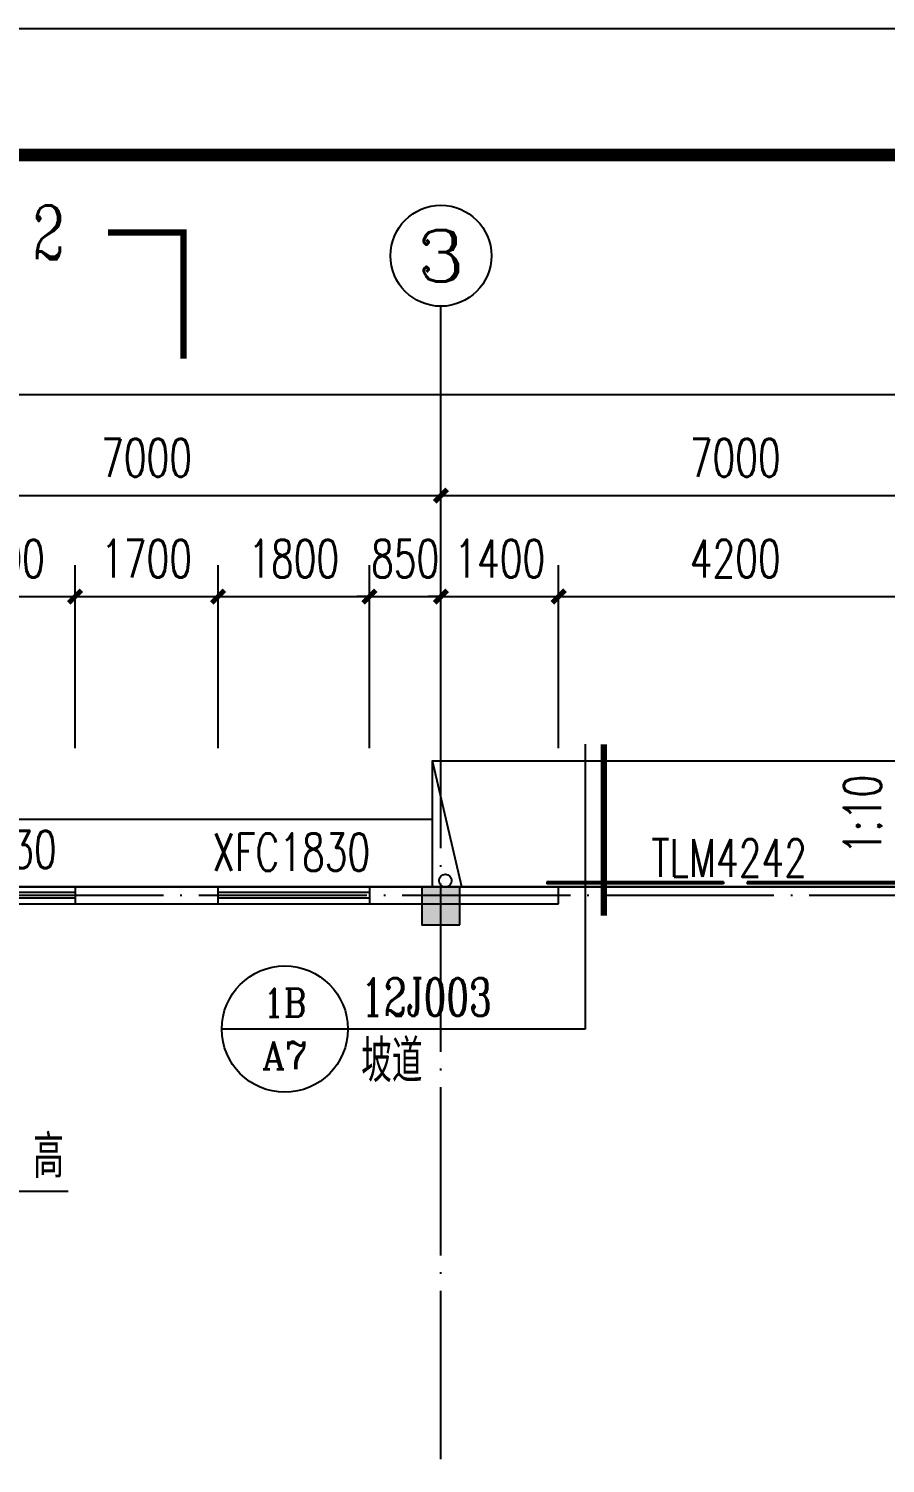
# Model space of a CAD drawing. Extents: x -4747 to 1060961, y -766984 to 396631.
# Drawn here: x 487643 to 497830, y 28587 to 45636 of the extents above; entities that cross this region are included whole.
import ezdxf
from ezdxf.enums import TextEntityAlignment as Align

# ---------------------------------------------------------------- set-up
doc = ezdxf.new("R2010")
doc.units = 0
doc.header["$LTSCALE"] = 1000
doc.header["$MEASUREMENT"] = 0
doc.linetypes.add('DOTE', pattern=[2.42, 2, -0.2, 0.02, -0.2])
doc.layers.get('0').update_dxf_attribs({"linetype": 'CONTINUOUS'})
doc.layers.get('DEFPOINTS').update_dxf_attribs({"linetype": 'CONTINUOUS'})
for name, color, linetype in [('AXIS', 3, 'CONTINUOUS'), ('AXIS_TEXT', 7, 'CONTINUOUS'), ('DIM_IDEN', 3, 'CONTINUOUS'), ('DIM_LEAD', 3, 'CONTINUOUS'), ('DIM_SYMB', 3, 'CONTINUOUS'), ('DOTE', 1, 'DOTE'), ('PUB_DIM', 3, 'CONTINUOUS'), ('PUB_TEXT', 7, 'CONTINUOUS'), ('PUB_TITLE', 4, 'CONTINUOUS'), ('WALL', 6, 'CONTINUOUS'), ('WINDOW', 4, 'CONTINUOUS'), ('WINDOW_TEXT', 7, 'CONTINUOUS'), ('剖面填充', 147, 'CONTINUOUS'), ('散水', 2, 'CONTINUOUS'), ('柱', 2, 'CONTINUOUS'), ('柱涂实', 54, 'CONTINUOUS'), ('立面轮廓线', 3, 'CONTINUOUS'), ('雨水管', 2, 'CONTINUOUS'), ('面积计算', 7, 'CONTINUOUS')]:
    doc.layers.add(name, color=color, linetype=linetype)
doc.styles.add('_TCH_AXIS', font='COMPLEX', dxfattribs={"bigfont": 'GBCBIG'})
doc.styles.add('_TCH_DIM', font='SIMPLEX', dxfattribs={"bigfont": 'GBCBIG'})
doc.styles.add('_TCH_LABEL', font='COMPLEX', dxfattribs={"bigfont": 'GBCBIG'})
doc.styles.add('_TCH_WINDOW', font='SIMPLEX', dxfattribs={"height": 3.5, "bigfont": 'GBCBIG'})
doc.styles.add('COMPLEX', font='complex_.ttf')
doc.styles.add('DIM_FONT', font='SIMPLEX', dxfattribs={"width": 0.7, "bigfont": 'GBCBIG'})
doc.dimstyles.new('DIMN150', dxfattribs={"dimscale": 1.5, "dimtxt": 300, "dimasz": 100, "dimexe": 250, "dimexo": 300, "dimgap": 150, "dimtad": 1, "dimdec": 0, "dimzin": 0, "dimtxsty": 'DIM_FONT', "dimblk": 'ARCHTICK', "dimcen": 0.09, "dimclrt": 7, "dimazin": 3, "dimtfac": 1, "dimtdec": 0, "dimtix": 1, "dimtmove": 0, "dimatfit": 3, "dimtolj": 1, "dimtzin": 0})

# ---------------------------------------------------------------- blocks, each defined once
blk = doc.blocks.new('A$C22EA1380')
at = {"layer": '柱涂实'}
blk.add_hatch(color=256, dxfattribs=at).paths.add_polyline_path([(14325, 41750), (14325, 42200), (13875, 42200), (13875, 41750)])
at = {"layer": '柱'}
blk.add_lwpolyline([(14325, 41750), (14325, 42200), (13875, 42200), (13875, 41750)], close=True, dxfattribs=at)
at = {"layer": '柱涂实', "linetype": 'CONTINUOUS'}
blk.add_lwpolyline([(14325, 41750), (14325, 42200), (13875, 42200), (13875, 41750)], close=True, dxfattribs=at)
blk = doc.blocks.new('_ARCHTICK')
at = {"color": 0, "linetype": 'BYBLOCK', "const_width": 0.4}
blk.add_lwpolyline([(-0.5, -0.5), (0.5, 0.5)], dxfattribs=at)
blk = doc.blocks.new('*D1369')
at = {"layer": 'DEFPOINTS', "color": 0}
for p in [(488195, 38887), (486395, 36637), (488195, 36637)]:
    blk.add_point(p, dxfattribs=at)
at = {"layer": 'PUB_DIM', "color": 0}
for p, q in [((486395, 37087), (486395, 39262)), ((488195, 37087), (488195, 39262)), ((486395, 38887), (488195, 38887))]:
    blk.add_line(p, q, dxfattribs=at)
at = {"layer": 'PUB_DIM', "color": 0, "xscale": 150, "yscale": 150, "zscale": 150, "rotation": 180}
blk.add_blockref('_ARCHTICK', (486395, 38887), dxfattribs=at)
at = {"layer": 'PUB_DIM', "color": 0, "xscale": 150, "yscale": 150, "zscale": 150}
blk.add_blockref('_ARCHTICK', (488195, 38887), dxfattribs=at)
at = {"layer": 'PUB_DIM', "color": 7, "insert": (487295, 39337), "char_height": 450, "attachment_point": 5, "style": 'DIM_FONT'}
blk.add_mtext('\\A1;1800', dxfattribs=at)
blk = doc.blocks.new('*D1370')
at = {"layer": 'DEFPOINTS', "color": 0}
for p in [(489895, 38887), (488195, 36637), (489895, 36637)]:
    blk.add_point(p, dxfattribs=at)
at = {"layer": 'PUB_DIM', "color": 0}
for p, q in [((488195, 37087), (488195, 39262)), ((489895, 37087), (489895, 39262)), ((488195, 38887), (489895, 38887))]:
    blk.add_line(p, q, dxfattribs=at)
at = {"layer": 'PUB_DIM', "color": 0, "xscale": 150, "yscale": 150, "zscale": 150, "rotation": 180}
blk.add_blockref('_ARCHTICK', (488195, 38887), dxfattribs=at)
at = {"layer": 'PUB_DIM', "color": 0, "xscale": 150, "yscale": 150, "zscale": 150}
blk.add_blockref('_ARCHTICK', (489895, 38887), dxfattribs=at)
at = {"layer": 'PUB_DIM', "color": 7, "insert": (489045, 39337), "char_height": 450, "attachment_point": 5, "style": 'DIM_FONT'}
blk.add_mtext('\\A1;1700', dxfattribs=at)
blk = doc.blocks.new('*D1371')
at = {"layer": 'DEFPOINTS', "color": 0}
for p in [(491695, 38887), (489895, 36637), (491695, 36637)]:
    blk.add_point(p, dxfattribs=at)
at = {"layer": 'PUB_DIM', "color": 0}
for p, q in [((489895, 37087), (489895, 39262)), ((491695, 37087), (491695, 39262)), ((489895, 38887), (491695, 38887))]:
    blk.add_line(p, q, dxfattribs=at)
at = {"layer": 'PUB_DIM', "color": 0, "xscale": 150, "yscale": 150, "zscale": 150, "rotation": 180}
blk.add_blockref('_ARCHTICK', (489895, 38887), dxfattribs=at)
at = {"layer": 'PUB_DIM', "color": 0, "xscale": 150, "yscale": 150, "zscale": 150}
blk.add_blockref('_ARCHTICK', (491695, 38887), dxfattribs=at)
at = {"layer": 'PUB_DIM', "color": 7, "insert": (490795, 39337), "char_height": 450, "attachment_point": 5, "style": 'DIM_FONT'}
blk.add_mtext('\\A1;1800', dxfattribs=at)
blk = doc.blocks.new('*D1372')
at = {"layer": 'DEFPOINTS', "color": 0}
for p in [(492545, 38887), (491695, 36637), (492545, 36637)]:
    blk.add_point(p, dxfattribs=at)
at = {"layer": 'PUB_DIM', "color": 0}
for p, q in [((491695, 37087), (491695, 39262)), ((492545, 37087), (492545, 39262)), ((491695, 38887), (491545, 38887)), ((491695, 38887), (492545, 38887)), ((492545, 38887), (492695, 38887))]:
    blk.add_line(p, q, dxfattribs=at)
at = {"layer": 'PUB_DIM', "color": 0, "xscale": 150, "yscale": 150, "zscale": 150}
blk.add_blockref('_ARCHTICK', (491695, 38887), dxfattribs=at)
at = {"layer": 'PUB_DIM', "color": 0, "xscale": 150, "yscale": 150, "zscale": 150, "rotation": 180}
blk.add_blockref('_ARCHTICK', (492545, 38887), dxfattribs=at)
at = {"layer": 'PUB_DIM', "color": 7, "insert": (492120, 39337), "char_height": 450, "attachment_point": 5, "style": 'DIM_FONT'}
blk.add_mtext('\\A1;850', dxfattribs=at)
blk = doc.blocks.new('*D1373')
at = {"layer": 'DEFPOINTS', "color": 0}
for p in [(493945, 38887), (492545, 36637), (493945, 36637)]:
    blk.add_point(p, dxfattribs=at)
at = {"layer": 'PUB_DIM', "color": 0}
for p, q in [((492545, 37087), (492545, 39262)), ((493945, 37087), (493945, 39262)), ((492545, 38887), (492395, 38887)), ((492545, 38887), (493945, 38887)), ((493945, 38887), (494095, 38887))]:
    blk.add_line(p, q, dxfattribs=at)
at = {"layer": 'PUB_DIM', "color": 0, "xscale": 150, "yscale": 150, "zscale": 150}
blk.add_blockref('_ARCHTICK', (492545, 38887), dxfattribs=at)
at = {"layer": 'PUB_DIM', "color": 0, "xscale": 150, "yscale": 150, "zscale": 150, "rotation": 180}
blk.add_blockref('_ARCHTICK', (493945, 38887), dxfattribs=at)
at = {"layer": 'PUB_DIM', "color": 7, "insert": (493245, 39337), "char_height": 450, "attachment_point": 5, "style": 'DIM_FONT'}
blk.add_mtext('\\A1;1400', dxfattribs=at)
blk = doc.blocks.new('*D1374')
at = {"layer": 'DEFPOINTS', "color": 0}
for p in [(498145, 38887), (493945, 36637), (498145, 36637)]:
    blk.add_point(p, dxfattribs=at)
at = {"layer": 'PUB_DIM', "color": 0}
for p, q in [((493945, 37087), (493945, 39262)), ((498145, 37087), (498145, 39262)), ((493945, 38887), (498145, 38887))]:
    blk.add_line(p, q, dxfattribs=at)
at = {"layer": 'PUB_DIM', "color": 0, "xscale": 150, "yscale": 150, "zscale": 150, "rotation": 180}
blk.add_blockref('_ARCHTICK', (493945, 38887), dxfattribs=at)
at = {"layer": 'PUB_DIM', "color": 0, "xscale": 150, "yscale": 150, "zscale": 150}
blk.add_blockref('_ARCHTICK', (498145, 38887), dxfattribs=at)
at = {"layer": 'PUB_DIM', "color": 7, "insert": (496045, 39337), "char_height": 450, "attachment_point": 5, "style": 'DIM_FONT'}
blk.add_mtext('\\A1;4200', dxfattribs=at)
blk = doc.blocks.new('*D1587')
at = {"layer": 'AXIS', "color": 0}
for p, q in [((485545, 36787), (485545, 40462)), ((492545, 36787), (492545, 40462)), ((485545, 40087), (492545, 40087))]:
    blk.add_line(p, q, dxfattribs=at)
at = {"layer": 'DEFPOINTS', "color": 0}
for p in [(492545, 40087), (485545, 36337), (492545, 36337)]:
    blk.add_point(p, dxfattribs=at)
at = {"layer": 'AXIS', "color": 0, "xscale": 150, "yscale": 150, "zscale": 150, "rotation": 180}
blk.add_blockref('_ARCHTICK', (485545, 40087), dxfattribs=at)
at = {"layer": 'AXIS', "color": 0, "xscale": 150, "yscale": 150, "zscale": 150}
blk.add_blockref('_ARCHTICK', (492545, 40087), dxfattribs=at)
at = {"layer": 'AXIS', "color": 7, "insert": (489045, 40537), "char_height": 450, "attachment_point": 5, "style": 'DIM_FONT'}
blk.add_mtext('\\A1;7000', dxfattribs=at)
blk = doc.blocks.new('*D1588')
at = {"layer": 'AXIS', "color": 0}
for p, q in [((492545, 36787), (492545, 40462)), ((499545, 36787), (499545, 40462)), ((492545, 40087), (499545, 40087))]:
    blk.add_line(p, q, dxfattribs=at)
at = {"layer": 'DEFPOINTS', "color": 0}
for p in [(499545, 40087), (492545, 36337), (499545, 36337)]:
    blk.add_point(p, dxfattribs=at)
at = {"layer": 'AXIS', "color": 0, "xscale": 150, "yscale": 150, "zscale": 150, "rotation": 180}
blk.add_blockref('_ARCHTICK', (492545, 40087), dxfattribs=at)
at = {"layer": 'AXIS', "color": 0, "xscale": 150, "yscale": 150, "zscale": 150}
blk.add_blockref('_ARCHTICK', (499545, 40087), dxfattribs=at)
at = {"layer": 'AXIS', "color": 7, "insert": (496045, 40537), "char_height": 450, "attachment_point": 5, "style": 'DIM_FONT'}
blk.add_mtext('\\A1;7000', dxfattribs=at)
blk = doc.blocks.new('*D1602')
at = {"layer": 'AXIS', "color": 0}
for p, q in [((478444.914308, 37087), (478444.914308, 41662)), ((578944.914308, 37087), (578944.914308, 41662)), ((478444.914308, 41287), (578944.914308, 41287))]:
    blk.add_line(p, q, dxfattribs=at)
at = {"layer": 'DEFPOINTS', "color": 0}
for p in [(578944.914308, 41287), (478444.914308, 36637), (578944.914308, 36637)]:
    blk.add_point(p, dxfattribs=at)
at = {"layer": 'AXIS', "color": 0, "xscale": 150, "yscale": 150, "zscale": 150, "rotation": 180}
blk.add_blockref('_ARCHTICK', (478444.914308, 41287), dxfattribs=at)
at = {"layer": 'AXIS', "color": 0, "xscale": 150, "yscale": 150, "zscale": 150}
blk.add_blockref('_ARCHTICK', (578944.914308, 41287), dxfattribs=at)
at = {"layer": 'AXIS', "color": 7, "insert": (528694.914308, 41737), "char_height": 450, "attachment_point": 5, "style": 'DIM_FONT'}
blk.add_mtext('\\A1;100500', dxfattribs=at)
blk = doc.blocks.new('$WINLIB2D$00000001')
at = {"color": 0}
for points in [[(-0.5, 0.5), (-0.5, -0.5)], [(-0.5, 0.5), (0.5, 0.5)], [(0.5, -0.5), (0.5, 0.5)], [(0.5, 0.1667), (-0.5, 0.1667)], [(0.5, -0.1667), (-0.5, -0.1667)], [(-0.5, -0.5), (0.5, -0.5)]]:
    blk.add_lwpolyline(points, dxfattribs=at)
blk = doc.blocks.new('_AXISO')
blk.add_circle((0, 0), 0.5)
at = {"layer": 'AXIS_TEXT', "style": 'COMPLEX', "width": 1.041667}
blk.add_attdef('A', text='', height=0.56, dxfattribs=at).set_placement((-0.25, -0.28), (0.25, -0.28), align=Align.FIT)
blk = doc.blocks.new('$DORLIB2D$00000127')
at = {"color": 0, "linetype": 'CONTINUOUS'}
for p, q in [((-0.0333, 0.7949, -93.75), (-0.5333, 0.7949, -93.75)), ((-0.5333, 0.7949, -93.75), (-0.5333, 0.6904, -93.75)), ((-0.0333, 0.7949, -93.75), (-0.0333, 0.6904, -93.75)), ((0.0333, 0.7949, -93.75), (0.0333, 0.6904, -93.75)), ((0.5333, 0.7949, -93.75), (0.0333, 0.7949, -93.75)), ((0.5333, 0.7949, -93.75), (0.5333, 0.6904, -93.75)), ((-0.0333, 0.6904, -93.75), (-0.5333, 0.6904, -93.75)), ((0.5333, 0.6904, -93.75), (0.0333, 0.6904, -93.75)), ((0.5, 0.5, -93.75), (-0.5, 0.5, -93.75))]:
    blk.add_line(p, q, dxfattribs=at)

msp = doc.modelspace()

# ---------------------------------------------------------------- linework, layer by layer
at = {"layer": 'AXIS'}
msp.add_line((492544.9, 36337), (492544.9, 42337), dxfattribs=at)
at = {"layer": 'DIM_IDEN'}
for p, q in [((494258.6, 37131.4), (494258.6, 33747.1)), ((491439.2, 33747.1), (489939.2, 33747.1)), ((494258.6, 33747.1), (491439.2, 33747.1))]:
    msp.add_line(p, q, dxfattribs=at)
at = {"layer": 'DIM_IDEN', "const_width": 75}
msp.add_lwpolyline([(494483.6, 37131.4), (494483.6, 35094.9)], dxfattribs=at)
at = {"layer": 'DIM_IDEN'}
msp.add_circle((490689.2, 33747.1), 750, dxfattribs=at)
at = {"layer": 'DIM_LEAD'}
msp.add_line((486636.8, 31821.1), (488111.3, 31821.1), dxfattribs=at)
at = {"layer": 'DIM_SYMB', "const_width": 75}
msp.add_lwpolyline([(488585.6, 43214.2), (489485.6, 43214.2), (489485.6, 41714.2)], dxfattribs=at)
at = {"layer": 'DOTE'}
for p, q in [((492544.9, -7663), (492544.9, 36337)), ((475144.9, 35337), (579844.9, 35337))]:
    msp.add_line(p, q, dxfattribs=at)
at = {"layer": 'PUB_TITLE'}
msp.add_lwpolyline([(421920.8, -80514.3), (600270.8, -80514.3), (600270.8, 45635.7), (421920.8, 45635.7)], close=True, dxfattribs=at)
at = {"layer": 'PUB_TITLE', "const_width": 150}
msp.add_lwpolyline([(425670.8, -79014.3), (598770.8, -79014.3), (598770.8, 44135.7), (425670.8, 44135.7)], close=True, dxfattribs=at)
at = {"layer": 'WALL'}
for p, q in [((489894.9, 35437), (488194.9, 35437)), ((488194.9, 35437), (488194.9, 35237)), ((489894.9, 35237), (489894.9, 35437)), ((493944.9, 35437), (491694.9, 35437)), ((491694.9, 35437), (491694.9, 35237)), ((493944.9, 35237), (493944.9, 35437)), ((488194.9, 35237), (489894.9, 35237)), ((491694.9, 35237), (493944.9, 35237))]:
    msp.add_line(p, q, dxfattribs=at)
at = {"layer": '剖面填充'}
msp.add_lwpolyline([(576944.9, -6763), (478444.9, -6763), (478444.9, 35437), (576944.9, 35437)], close=True, dxfattribs=at)
at = {"layer": '散水'}
for points in [[(492444.9, 35437), (492444.9, 36937), (499644.9, 36937), (499644.9, 35437)], [(492794.9, 35437), (492444.9, 36937)], [(492444.9, 36237), (477644.9, 36237), (477644.9, 28237)]]:
    msp.add_lwpolyline(points, dxfattribs=at)
at = {"layer": '立面轮廓线'}
msp.add_lwpolyline([(478444.9, -6763), (576944.9, -6763), (576944.9, 35437), (478444.9, 35437), (478444.9, -6763)], dxfattribs=at)
at = {"layer": '雨水管'}
msp.add_circle((492597.6, 35512), 75, dxfattribs=at)

# ---------------------------------------------------------------- block references
at = {"layer": 'AXIS'}
ref = msp.add_blockref('_AXISO', (492544.9, 42937), dxfattribs=dict(at, xscale=1200, yscale=1200, zscale=1200))
ref.add_attrib('A', '3', dxfattribs={"layer": 'AXIS_TEXT', "height": 612, "style": '_TCH_AXIS', "width": 1.410273}).set_placement((492257.2, 42631), (492832.6, 42631), align=Align.FIT)
at = {"layer": 'WINDOW'}
ref = msp.add_blockref('$WINLIB2D$00000001', (487294.9, 35337), dxfattribs=dict(at, xscale=1800, yscale=-200, zscale=1800))
ref.add_attrib('A', 'C1830', (486612.4, 35658.7), dxfattribs={"layer": 'WINDOW_TEXT', "height": 446.25, "style": '_TCH_WINDOW', "width": 0.705882})
ref = msp.add_blockref('$WINLIB2D$00000001', (490794.9, 35337), dxfattribs=dict(at, xscale=1800, yscale=-200, zscale=1800))
ref.add_attrib('A', 'XFC1830', (489827.4, 35626.4), dxfattribs={"layer": 'WINDOW_TEXT', "height": 446.25, "style": '_TCH_WINDOW', "width": 0.705882})
ref = msp.add_blockref('$DORLIB2D$00000127', (496044.9, 35337), dxfattribs=dict(at, xscale=4200, yscale=200, zscale=4200))
ref.add_attrib('A', 'TLM4242', (495047.4, 35557), dxfattribs={"layer": 'WINDOW_TEXT', "height": 446.25, "style": '_TCH_WINDOW', "width": 0.705882})
at = {"layer": '面积计算'}
msp.add_blockref('A$C22EA1380', (478444.9, -6763), dxfattribs=at)

# ---------------------------------------------------------------- texts
at = {"layer": 'PUB_TEXT', "style": '_TCH_LABEL', "width": 0.705882}
for s, height, p in [('2', 637.5, (487685.6, 42895.5)), ('12J003', 446.25, (491596.7, 33904.6))]:
    msp.add_text(s, height=height, dxfattribs=at).set_placement(p)
at = {"layer": 'PUB_TEXT', "style": '_TCH_DIM', "width": 0.705882}
msp.add_text('1:10', height=446.25, rotation=90, dxfattribs=at).set_placement((497780.8, 35824.9))
at = {"layer": 'PUB_TEXT', "style": '_TCH_LABEL'}
for s, height, p, p2 in [('1B', 336.3, (490433, 33894.5), (490945.4, 33894.5)), ('A7', 326.08, (490417.5, 33271.8), (490960.9, 33271.8))]:
    msp.add_text(s, height=height, dxfattribs=at).set_placement(p, p2, align=Align.FIT)
at = {"layer": 'PUB_TEXT'}
for s, height, style, p in [('坡道', 506.38, '_TCH_LABEL', (491596.7, 33114.9)), ('高', 506.4, '_TCH_DIM', (487696.9, 31978.6))]:
    msp.add_text(s, height=height, dxfattribs=dict(at, style=style)).set_placement(p)

# ---------------------------------------------------------------- dimensions: what is measured, and where the dimension line sits
at = {"layer": 'AXIS'}
for p1, p2, distance, picture, middle in [((478444.9, 36637), (578944.9, 36637), 4650, '*D1602', (528694.9, 41737)), ((485544.9, 36337), (492544.9, 36337), 3750, '*D1587', (489044.9, 40537)), ((492544.9, 36337), (499544.9, 36337), 3750, '*D1588', (496044.9, 40537))]:
    dim = msp.add_aligned_dim(p1=p1, p2=p2, distance=distance, dimstyle='DIMN150', dxfattribs=at)
    dim.commit()
    dim.dimension.update_dxf_attribs({"geometry": picture, "text_midpoint": middle})
at = {"layer": 'PUB_DIM'}
for p1, p2, picture, middle in [((486394.9, 36637), (488194.9, 36637), '*D1369', (487294.9, 39337)), ((488194.9, 36637), (489894.9, 36637), '*D1370', (489044.9, 39337)), ((489894.9, 36637), (491694.9, 36637), '*D1371', (490794.9, 39337)), ((491694.9, 36637), (492544.9, 36637), '*D1372', (492119.9, 39337)), ((492544.9, 36637), (493944.9, 36637), '*D1373', (493244.9, 39337)), ((493944.9, 36637), (498144.9, 36637), '*D1374', (496044.9, 39337))]:
    dim = msp.add_aligned_dim(p1=p1, p2=p2, distance=2250, dimstyle='DIMN150', dxfattribs=at)
    dim.commit()
    dim.dimension.update_dxf_attribs({"geometry": picture, "text_midpoint": middle})

doc.saveas('drawing.dxf')
